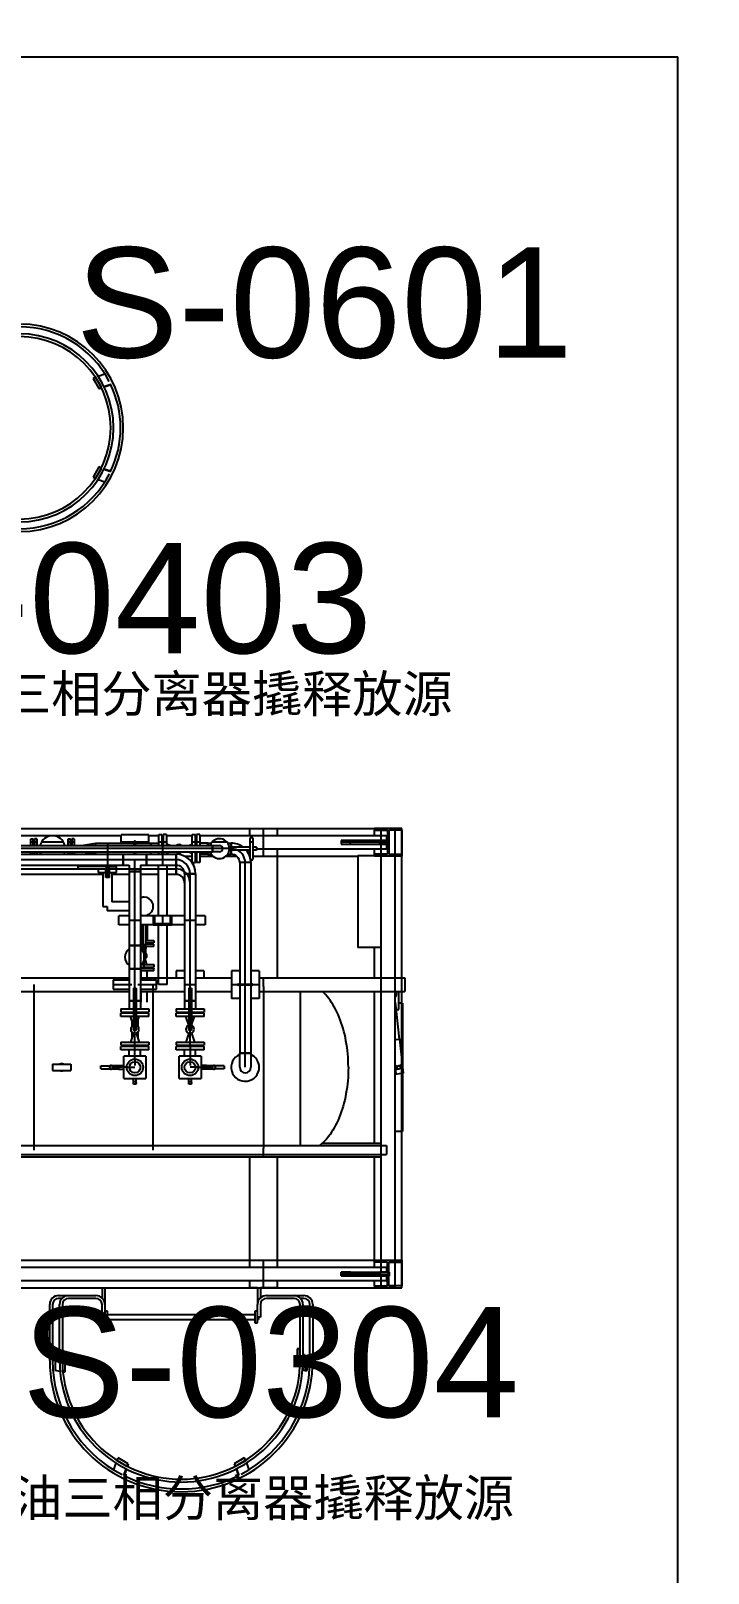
# Model space of a CAD drawing. Header units: inches. Extents: x 517790 to 538444, y 301815 to 302461.
# Drawn here: x 517891.21 to 517895.02, y 302339.4 to 302348.08 of the extents above; entities that cross this region are included whole.
import ezdxf

# ---------------------------------------------------------------- set-up
doc = ezdxf.new("R2010")
doc.units = ezdxf.units.IN
doc.header["$MEASUREMENT"] = 0
doc.linetypes.add('BLAST PROOF PARTITION-EMBED 1_DWG$0$DIVIDE2', pattern=[0.625, 0.25, -0.125, 0, -0.125, 0, -0.125])
doc.layers.add('Layout', color=6, linetype='Continuous', lineweight=15)
doc.layers.add('硅胶总平面底图 工艺装置区', color=253, linetype='Continuous')
doc.layers.add('硅胶总平面底图0804', color=253, linetype='Continuous')
doc.styles.get("Standard").update_dxf_attribs({"font": 'arial.ttf'})

msp = doc.modelspace()

# ---------------------------------------------------------------- linework, layer by layer
at = {"layer": 'Layout', "color": 9, "lineweight": -3}
msp.add_arc((517885.3168, 302344.7463), 11.9999, 0, 86.22389, dxfattribs=at)
at = {"layer": '硅胶总平面底图 工艺装置区', "linetype": 'BLAST PROOF PARTITION-EMBED 1_DWG$0$DIVIDE2', "lineweight": -3, "ltscale": 400}
for p in [(517871.7027, 302347.9323), (517894.8488, 302284.8998)]:
    msp.add_line(p, (517894.8488, 302347.9323), dxfattribs=at)
at = {"layer": '硅胶总平面底图 工艺装置区', "color": 253, "linetype": 'Continuous', "lineweight": -3}
for p, q in [((517891.5641, 302346.1222), (517891.5772, 302346.0998)), ((517891.5642, 302346.1222), (517891.5641, 302346.1222)), ((517891.5778, 302346.1301), (517891.5642, 302346.1222)), ((517891.5642, 302346.1222), (517891.597, 302346.0654)), ((517891.5769, 302346.1296), (517891.5717, 302346.1266)), ((517891.6106, 302346.0733), (517891.5778, 302346.1301)), ((517891.5922, 302346.135), (517891.6306, 302346.1481)), ((517891.597, 302346.0654), (517891.6106, 302346.0733)), ((517891.5971, 302346.0655), (517891.5972, 302346.0655)), ((517891.5972, 302346.0655), (517891.611, 302346.0702)), ((517891.5972, 302346.0655), (517891.6031, 302346.069)), ((517891.6246, 302346.0781), (517891.6633, 302346.0913)), ((517891.626, 302346.0753), (517891.6549, 302346.0851)), ((517891.6549, 302346.0851), (517891.6628, 302346.0898)), ((517891.597, 302345.6251), (517891.5642, 302345.5682)), ((517891.5778, 302345.5604), (517891.6106, 302345.6172)), ((517891.5968, 302345.6251), (517891.5829, 302345.6007)), ((517891.5968, 302345.6251), (517891.597, 302345.6251)), ((517891.597, 302345.625), (517891.5968, 302345.6251)), ((517891.6106, 302345.6172), (517891.597, 302345.6251)), ((517891.597, 302345.625), (517891.611, 302345.6203)), ((517891.6097, 302345.6177), (517891.6046, 302345.6207)), ((517891.6247, 302345.6125), (517891.6631, 302345.5994)), ((517891.626, 302345.6152), (517891.6546, 302345.6054)), ((517891.6628, 302345.6007), (517891.6546, 302345.6054)), ((517891.5642, 302345.5682), (517891.5778, 302345.5604)), ((517891.5644, 302345.5681), (517891.5703, 302345.5647)), ((517891.5644, 302345.5681), (517891.5644, 302345.5681)), ((517891.5922, 302345.5555), (517891.6306, 302345.5424)), ((517890.7933, 302343.5924), (517893.1441, 302343.5924)), ((517892.4445, 302343.5536), (517892.4445, 302343.5924)), ((517892.4445, 302343.5924), (517892.5995, 302343.5924)), ((517892.522, 302343.4374), (517892.522, 302343.5924)), ((517892.5995, 302343.5536), (517892.5995, 302343.5924)), ((517893.1441, 302343.5924), (517893.1441, 302343.582)), ((517893.2991, 302343.5924), (517893.1441, 302343.5924)), ((517893.1828, 302343.5252), (517893.1828, 302343.5924)), ((517893.1828, 302343.5924), (517893.2603, 302343.5924)), ((517893.2603, 302341.0091), (517893.2603, 302343.5924)), ((517893.2991, 302343.582), (517893.2991, 302343.5924)), ((517891.0516, 302343.5536), (517891.7212, 302343.5536)), ((517891.2146, 302343.496), (517891.2146, 302343.5345)), ((517891.2146, 302343.5345), (517891.2278, 302343.5345)), ((517891.2278, 302343.5149), (517891.2146, 302343.5149)), ((517891.2278, 302343.496), (517891.2278, 302343.5345)), ((517891.234, 302343.5345), (517891.234, 302343.496)), ((517891.2472, 302343.5345), (517891.234, 302343.5345)), ((517891.2472, 302343.5149), (517891.234, 302343.5149)), ((517891.2472, 302343.5345), (517891.2472, 302343.496)), ((517891.3984, 302343.5149), (517891.2731, 302343.5149)), ((517891.4243, 302343.496), (517891.4243, 302343.5345)), ((517891.4243, 302343.5345), (517891.4375, 302343.5345)), ((517891.4375, 302343.5149), (517891.4243, 302343.5149)), ((517891.4375, 302343.496), (517891.4375, 302343.5345)), ((517891.4437, 302343.5345), (517891.4437, 302343.496)), ((517891.4569, 302343.5345), (517891.4437, 302343.5345)), ((517891.4569, 302343.5149), (517891.4437, 302343.5149)), ((517891.4569, 302343.5345), (517891.4569, 302343.496)), ((517891.4993, 302343.496), (517891.5781, 302343.5099)), ((517891.5781, 302343.496), (517891.5781, 302343.5099)), ((517891.5781, 302343.5099), (517891.5781, 302343.496)), ((517891.5781, 302343.5099), (517891.6458, 302343.5099)), ((517891.6458, 302343.5099), (517891.6458, 302343.4475)), ((517891.6458, 302343.5099), (517891.7956, 302343.5099)), ((517891.7212, 302343.5099), (517891.7212, 302343.5562)), ((517891.8762, 302343.5562), (517891.7212, 302343.5562)), ((517891.8762, 302343.5149), (517891.7212, 302343.5149)), ((517891.7956, 302343.496), (517891.7956, 302343.518)), ((517891.8018, 302343.518), (517891.8018, 302343.496)), ((517891.8018, 302343.5099), (517891.8877, 302343.5099)), ((517891.8762, 302343.5099), (517891.8762, 302343.5562)), ((517891.8762, 302343.5536), (517891.9336, 302343.5536)), ((517891.8877, 302343.496), (517891.8877, 302343.5099)), ((517891.8877, 302343.5099), (517891.9336, 302343.5099)), ((517891.8877, 302343.5099), (517891.8877, 302343.496)), ((517891.9336, 302343.496), (517891.9336, 302343.5575)), ((517891.9336, 302343.5575), (517891.9518, 302343.5575)), ((517891.9518, 302343.5149), (517891.9336, 302343.5149)), ((517891.9518, 302343.496), (517891.9518, 302343.5575)), ((517891.9518, 302343.5536), (517891.9579, 302343.5536)), ((517891.9518, 302343.4983), (517891.9564, 302343.4983)), ((517891.9564, 302343.5099), (517891.9564, 302343.496)), ((517891.9579, 302343.5093), (517891.9564, 302343.5099)), ((517891.9579, 302343.5575), (517891.9579, 302343.496)), ((517891.976, 302343.5575), (517891.9579, 302343.5575)), ((517891.976, 302343.5149), (517891.9579, 302343.5149)), ((517891.976, 302343.5575), (517891.976, 302343.496)), ((517891.976, 302343.5536), (517892.1204, 302343.5536)), ((517891.9974, 302343.496), (517891.976, 302343.5032)), ((517892.0991, 302343.496), (517892.1204, 302343.5032)), ((517892.1204, 302343.496), (517892.1204, 302343.5575)), ((517892.1204, 302343.5575), (517892.1385, 302343.5575)), ((517892.1385, 302343.5149), (517892.1204, 302343.5149)), ((517892.1385, 302343.496), (517892.1385, 302343.5575)), ((517892.1385, 302343.5536), (517892.1447, 302343.5536)), ((517892.1385, 302343.5093), (517892.1401, 302343.5099)), ((517892.1401, 302343.496), (517892.1401, 302343.5099)), ((517892.1447, 302343.5575), (517892.1447, 302343.496)), ((517892.1628, 302343.5575), (517892.1447, 302343.5575)), ((517892.1628, 302343.5149), (517892.1447, 302343.5149)), ((517892.1628, 302343.5575), (517892.1628, 302343.496)), ((517892.1628, 302343.5536), (517893.2121, 302343.5536)), ((517892.2087, 302343.5099), (517892.1628, 302343.5099)), ((517892.2087, 302343.496), (517892.2087, 302343.5099)), ((517892.2087, 302343.5099), (517892.2281, 302343.5099)), ((517892.2087, 302343.5099), (517892.2087, 302343.496)), ((517892.3168, 302343.5149), (517892.2319, 302343.5149)), ((517892.3206, 302343.5099), (517892.3399, 302343.5099)), ((517892.3399, 302343.4865), (517892.3399, 302343.5099)), ((517892.3399, 302343.5099), (517892.3399, 302343.4865)), ((517892.4458, 302343.4219), (517892.4458, 302343.5355)), ((517892.4613, 302343.5149), (517892.4458, 302343.5149)), ((517892.4613, 302343.5355), (517892.4613, 302343.4219)), ((517893.0097, 302343.5252), (517892.9581, 302343.5252)), ((517892.9581, 302343.5252), (517893.0097, 302343.5252)), ((517892.9581, 302343.5252), (517892.9581, 302343.5045)), ((517892.9581, 302343.5252), (517892.9581, 302343.5045)), ((517893.2267, 302343.5149), (517892.9581, 302343.5149)), ((517892.9581, 302343.5045), (517893.0097, 302343.5045)), ((517892.9581, 302343.5045), (517893.0097, 302343.5045)), ((517893.0097, 302343.5045), (517893.0097, 302343.5252)), ((517893.0097, 302343.5045), (517893.0097, 302343.5252)), ((517893.1751, 302343.5252), (517893.0097, 302343.5252)), ((517893.0097, 302343.5252), (517893.1751, 302343.5252)), ((517893.0097, 302343.5045), (517893.0097, 302343.5252)), ((517893.0097, 302343.5045), (517893.1751, 302343.5045)), ((517893.0097, 302343.5045), (517893.1751, 302343.5045)), ((517893.1441, 302343.5536), (517893.1441, 302343.582)), ((517893.1441, 302343.582), (517893.218, 302343.582)), ((517893.2267, 302343.5252), (517893.1751, 302343.5252)), ((517893.2267, 302343.5252), (517893.1751, 302343.5252)), ((517893.1751, 302343.5252), (517893.1751, 302343.5045)), ((517893.1751, 302343.5252), (517893.1751, 302343.5045)), ((517893.1751, 302343.5045), (517893.1751, 302343.5252)), ((517893.1751, 302343.5045), (517893.2267, 302343.5045)), ((517893.2267, 302343.5045), (517893.1751, 302343.5045)), ((517893.1828, 302341.0969), (517893.1828, 302343.5045)), ((517893.2121, 302343.5536), (517893.2121, 302343.5252)), ((517893.2121, 302343.5045), (517893.2121, 302343.4761)), ((517893.218, 302343.582), (517893.218, 302343.5252)), ((517893.218, 302343.5045), (517893.218, 302343.4477)), ((517893.2216, 302343.5045), (517893.2216, 302343.5252)), ((517893.2991, 302343.582), (517893.2252, 302343.582)), ((517893.2252, 302343.582), (517893.2252, 302343.5252)), ((517893.2252, 302343.5045), (517893.2252, 302343.4477)), ((517893.2267, 302343.5045), (517893.2267, 302343.5252)), ((517893.2267, 302343.5045), (517893.2267, 302343.5252)), ((517893.2991, 302343.4477), (517893.2991, 302343.582)), ((517893.2991, 302343.582), (517893.2991, 302343.4477)), ((517888.8829, 302343.4479), (517891.7331, 302343.4479)), ((517891.7331, 302343.4167), (517888.8829, 302343.4167)), ((517890.5187, 302343.496), (517892.235, 302343.496)), ((517892.235, 302343.4787), (517890.5187, 302343.4787)), ((517890.5187, 302343.4615), (517892.235, 302343.4615)), ((517891.2146, 302343.4479), (517891.2146, 302343.4615)), ((517891.2278, 302343.4479), (517891.2278, 302343.4615)), ((517891.234, 302343.4615), (517891.234, 302343.4479)), ((517891.2472, 302343.4615), (517891.2472, 302343.4479)), ((517891.4243, 302343.4479), (517891.4243, 302343.4615)), ((517891.4375, 302343.4479), (517891.4375, 302343.4615)), ((517891.4437, 302343.4615), (517891.4437, 302343.4479)), ((517891.4569, 302343.4615), (517891.4569, 302343.4479)), ((517891.5762, 302343.4479), (517891.4993, 302343.4615)), ((517891.5781, 302343.4479), (517891.5781, 302343.4615)), ((517891.5781, 302343.4615), (517891.5781, 302343.4479)), ((517891.6458, 302343.4787), (517891.6458, 302343.4393)), ((517891.6458, 302343.4393), (517891.6458, 302343.4394)), ((517891.6458, 302343.4394), (517891.6458, 302343.4394)), ((517891.6458, 302343.4393), (517891.6458, 302343.3868)), ((517891.7331, 302343.4479), (517891.7331, 302343.4167)), ((517891.7331, 302343.3855), (517891.7331, 302343.4479)), ((517891.7331, 302343.4479), (517891.8643, 302343.4479)), ((517891.7331, 302343.4167), (517891.7331, 302343.3855)), ((517891.7331, 302343.4167), (517891.7331, 302343.4167)), ((517891.7331, 302343.4167), (517891.7331, 302343.4167)), ((517891.8643, 302343.4167), (517891.7331, 302343.4167)), ((517891.7956, 302343.4479), (517891.7956, 302343.4615)), ((517891.7987, 302343.3511), (517891.7987, 302343.4167)), ((517891.8018, 302343.4615), (517891.8018, 302343.4479)), ((517891.8643, 302343.3855), (517891.8643, 302343.4479)), ((517891.8643, 302343.4479), (517891.8643, 302343.4167)), ((517891.8643, 302343.4479), (517892.03, 302343.4479)), ((517891.8643, 302343.4475), (517891.8643, 302343.4475)), ((517891.8643, 302343.4167), (517891.8643, 302343.4167)), ((517892.03, 302343.4167), (517891.8643, 302343.4167)), ((517891.8643, 302343.4167), (517891.8643, 302343.3855)), ((517891.8877, 302343.4479), (517891.8877, 302343.4615)), ((517891.8877, 302343.4615), (517891.8877, 302343.4479)), ((517891.9336, 302343.4479), (517891.9336, 302343.4615)), ((517891.9518, 302343.4479), (517891.9518, 302343.4615)), ((517891.9558, 302343.4615), (517891.9558, 302343.496)), ((517891.9558, 302343.3855), (517891.9558, 302343.4479)), ((517891.9564, 302343.4615), (517891.9564, 302343.4479)), ((517891.9579, 302343.4481), (517891.9573, 302343.4479)), ((517891.9579, 302343.4615), (517891.9579, 302343.4479)), ((517891.976, 302343.4615), (517891.976, 302343.4479)), ((517891.9974, 302343.4615), (517891.976, 302343.4542)), ((517891.9806, 302343.4479), (517891.9806, 302343.4558)), ((517892.03, 302343.4479), (517892.03, 302343.4167)), ((517892.03, 302343.3855), (517892.03, 302343.4479)), ((517892.03, 302343.4167), (517892.03, 302343.3855)), ((517892.03, 302343.4167), (517892.03, 302343.4167)), ((517892.03, 302343.4167), (517892.03, 302343.4167)), ((517892.0768, 302343.4374), (517892.1204, 302343.4374)), ((517892.0991, 302343.4615), (517892.1204, 302343.4542)), ((517892.1204, 302343.4004), (517892.1204, 302343.4615)), ((517892.1385, 302343.4), (517892.1385, 302343.4615)), ((517892.1385, 302343.4481), (517892.1401, 302343.4475)), ((517892.1385, 302343.4374), (517892.1447, 302343.4374)), ((517892.1401, 302343.4475), (517892.1401, 302343.4615)), ((517892.1447, 302343.4615), (517892.1447, 302343.4)), ((517892.1628, 302343.4615), (517892.1628, 302343.4)), ((517892.2087, 302343.4475), (517892.1628, 302343.4475)), ((517892.1628, 302343.4374), (517892.2369, 302343.4374)), ((517892.2087, 302343.4475), (517892.2087, 302343.4615)), ((517892.2087, 302343.4615), (517892.2087, 302343.4475)), ((517892.2087, 302343.4475), (517892.2281, 302343.4475)), ((517892.235, 302343.4615), (517892.235, 302343.496)), ((517892.235, 302343.496), (517892.2743, 302343.496)), ((517892.235, 302343.496), (517892.235, 302343.4615)), ((517892.235, 302343.4787), (517892.235, 302343.4787)), ((517892.235, 302343.4787), (517892.235, 302343.4787)), ((517892.2743, 302343.4787), (517892.235, 302343.4787)), ((517892.2743, 302343.4615), (517892.235, 302343.4615)), ((517892.3399, 302343.4787), (517892.2743, 302343.4787)), ((517892.3118, 302343.4374), (517892.3693, 302343.4374)), ((517892.3206, 302343.4475), (517892.3399, 302343.4475)), ((517892.4458, 302343.4865), (517892.3296, 302343.4865)), ((517892.4458, 302343.471), (517892.3296, 302343.471)), ((517892.3399, 302343.4787), (517892.3399, 302343.4787)), ((517892.34, 302343.4787), (517892.3399, 302343.4787)), ((517892.3399, 302343.4475), (517892.3399, 302343.471)), ((517892.3399, 302343.471), (517892.3399, 302343.4475)), ((517892.34, 302343.4787), (517892.34, 302343.4787)), ((517892.4433, 302343.4374), (517892.4458, 302343.4374)), ((517892.4445, 302343.4338), (517892.4445, 302343.471)), ((517892.482, 302343.4865), (517892.4613, 302343.4865)), ((517892.482, 302343.471), (517892.4613, 302343.471)), ((517892.4613, 302343.4374), (517893.0504, 302343.4374)), ((517892.482, 302343.4865), (517892.482, 302343.4787)), ((517892.482, 302343.4787), (517892.482, 302343.471)), ((517893.2121, 302343.4761), (517892.482, 302343.4761)), ((517892.5995, 302342.7528), (517892.5995, 302343.4761)), ((517893.0504, 302343.4405), (517893.1441, 302343.4405)), ((517893.0504, 302343.4405), (517893.1441, 302343.4405)), ((517893.0504, 302343.4405), (517893.0504, 302342.9238)), ((517893.0504, 302343.4405), (517893.0504, 302342.9238)), ((517893.1441, 302343.4477), (517893.1441, 302343.4761)), ((517893.218, 302343.4477), (517893.1441, 302343.4477)), ((517893.1441, 302343.4374), (517893.1441, 302343.4477)), ((517893.2991, 302343.4374), (517893.1441, 302343.4374)), ((517893.2252, 302343.4477), (517893.2991, 302343.4477)), ((517893.2991, 302343.4477), (517893.2991, 302343.4374)), ((517893.2991, 302342.7528), (517893.2991, 302343.4374)), ((517888.8829, 302343.3855), (517891.7331, 302343.3855)), ((517891.6179, 302343.3339), (517890.9483, 302343.3339)), ((517890.9741, 302343.365), (517891.592, 302343.365)), ((517891.4804, 302343.3747), (517891.4804, 302343.3824)), ((517891.4804, 302343.3824), (517891.6458, 302343.3824)), ((517891.4804, 302343.3669), (517891.4804, 302343.3747)), ((517891.4804, 302343.3669), (517891.6458, 302343.3669)), ((517891.592, 302343.3669), (517891.592, 302343.3453)), ((517891.592, 302343.365), (517891.6954, 302343.365)), ((517891.592, 302343.3453), (517891.6347, 302343.3453)), ((517891.6179, 302343.3453), (517891.6179, 302343.1541)), ((517891.6458, 302343.3625), (517891.6347, 302343.3625)), ((517891.6347, 302343.3165), (517891.6347, 302343.3625)), ((517891.6347, 302343.3387), (517891.6458, 302343.3387)), ((517891.6431, 302343.3661), (517891.642, 302343.3625)), ((517891.6431, 302343.3833), (517891.6424, 302343.3855)), ((517891.6458, 302343.3868), (517891.6458, 302343.3855)), ((517891.6458, 302343.3855), (517891.6458, 302343.3625)), ((517891.6458, 302343.3387), (517891.6458, 302343.3625)), ((517891.6458, 302343.3625), (517891.6458, 302343.3624)), ((517891.6458, 302343.3625), (517891.6458, 302343.3625)), ((517891.6568, 302343.3625), (517891.6458, 302343.3625)), ((517891.6458, 302343.3165), (517891.6458, 302343.3387)), ((517891.6458, 302343.3387), (517891.6568, 302343.3387)), ((517891.6484, 302343.3833), (517891.6491, 302343.3855)), ((517891.6484, 302343.3661), (517891.6495, 302343.3625)), ((517891.6954, 302343.3763), (517891.6546, 302343.3763)), ((517891.6568, 302343.3165), (517891.6568, 302343.3625)), ((517891.6568, 302343.3453), (517891.6954, 302343.3453)), ((517891.6695, 302343.3453), (517891.6695, 302343.18)), ((517891.7675, 302343.3339), (517891.6695, 302343.3339)), ((517891.6954, 302343.3453), (517891.6954, 302343.3763)), ((517891.6954, 302343.365), (517891.7675, 302343.365)), ((517891.7331, 302343.3855), (517891.7675, 302343.3855)), ((517891.7675, 302343.3855), (517891.7675, 302343.3511)), ((517891.7675, 302343.365), (517891.8299, 302343.365)), ((517891.8299, 302343.3511), (517891.7675, 302343.3511)), ((517891.7675, 302343.3511), (517891.7675, 302342.9347)), ((517891.7675, 302343.3511), (517891.8299, 302343.3511)), ((517891.7987, 302342.9347), (517891.7987, 302343.3511)), ((517891.7987, 302343.3511), (517891.7987, 302343.3511)), ((517891.8299, 302343.3855), (517891.8643, 302343.3855)), ((517891.8299, 302343.3855), (517891.8299, 302343.3511)), ((517891.8299, 302343.365), (517891.931, 302343.365)), ((517891.8299, 302343.3511), (517891.8299, 302342.9347)), ((517891.931, 302343.3339), (517891.8299, 302343.3339)), ((517891.8643, 302343.4012), (517891.8643, 302343.4012)), ((517891.8643, 302343.3962), (517891.8643, 302343.3962)), ((517891.8643, 302343.3855), (517892.03, 302343.3855)), ((517891.931, 302343.1005), (517891.931, 302343.3855)), ((517891.931, 302343.365), (517891.9806, 302343.365)), ((517891.9806, 302343.1005), (517891.9806, 302343.3855)), ((517891.9806, 302343.365), (517892.03, 302343.365)), ((517892.03, 302343.3339), (517891.9806, 302343.3339)), ((517892.03, 302343.3339), (517892.03, 302343.3855)), ((517892.03, 302343.3855), (517892.03, 302343.3339)), ((517892.03, 302343.365), (517892.03, 302343.365)), ((517892.03, 302343.365), (517892.03, 302343.365)), ((517892.1087, 302343.338), (517892.0775, 302343.338)), ((517892.0775, 302343.338), (517892.0775, 302342.6238)), ((517892.0775, 302343.338), (517892.1399, 302343.338)), ((517892.1087, 302342.6946), (517892.1087, 302343.338)), ((517892.1399, 302343.338), (517892.1087, 302343.338)), ((517892.1087, 302343.338), (517892.1087, 302343.338)), ((517892.1087, 302343.338), (517892.1087, 302343.338)), ((517892.1207, 302343.4), (517892.1385, 302343.4)), ((517892.1399, 302343.338), (517892.1399, 302342.6238)), ((517892.1628, 302343.4), (517892.1447, 302343.4)), ((517892.4187, 302343.4), (517892.3875, 302343.4)), ((517892.3875, 302343.4), (517892.3875, 302342.7172)), ((517892.4499, 302343.4), (517892.3875, 302343.4)), ((517892.4187, 302342.7172), (517892.4187, 302343.4)), ((517892.4499, 302343.4), (517892.4187, 302343.4)), ((517892.4187, 302343.4), (517892.4187, 302343.4)), ((517892.4187, 302343.4), (517892.4187, 302343.4)), ((517892.4499, 302343.4), (517892.4499, 302342.7172)), ((517891.6458, 302343.3165), (517891.6347, 302343.3165)), ((517891.6568, 302343.3165), (517891.6458, 302343.3165)), ((517891.6179, 302343.1541), (517891.6437, 302343.1541)), ((517891.6437, 302343.1541), (517891.6437, 302343.1283)), ((517891.7675, 302343.18), (517891.6695, 302343.18)), ((517891.7675, 302343.1283), (517891.6437, 302343.1283)), ((517891.7675, 302343.1005), (517891.7078, 302343.1005)), ((517891.7078, 302343.0509), (517891.7078, 302343.1005)), ((517891.7675, 302343.0757), (517891.8299, 302343.0757)), ((517892.0775, 302343.1005), (517891.8299, 302343.1005)), ((517891.8331, 302343.1054), (517891.8331, 302343.1005)), ((517891.8676, 302343.1054), (517891.8676, 302343.1005)), ((517891.9108, 302343.1005), (517891.902, 302343.1005)), ((517891.902, 302343.1005), (517891.902, 302343.0509)), ((517891.9108, 302343.0564), (517891.9108, 302343.1005)), ((517891.9558, 302343.0509), (517891.9558, 302343.1005)), ((517892.0054, 302343.1005), (517891.9966, 302343.1005)), ((517891.9966, 302343.1005), (517891.9966, 302343.0564)), ((517892.0054, 302343.0509), (517892.0054, 302343.1005)), ((517892.0775, 302343.0757), (517892.1399, 302343.0757)), ((517892.1934, 302343.1005), (517892.1399, 302343.1005)), ((517892.1934, 302343.1005), (517892.1934, 302343.0509)), ((517891.7675, 302343.0509), (517891.7078, 302343.0509)), ((517892.0775, 302343.0509), (517891.8299, 302343.0509)), ((517891.8331, 302343.0509), (517891.8331, 302342.9622)), ((517891.8426, 302343.0509), (517891.8426, 302342.9034)), ((517891.8581, 302343.0509), (517891.8581, 302342.8773)), ((517891.8676, 302343.0509), (517891.8676, 302342.9622)), ((517891.902, 302343.0509), (517892.0054, 302343.0509)), ((517891.9966, 302343.0564), (517891.9108, 302343.0564)), ((517891.931, 302342.7141), (517891.931, 302343.0509)), ((517891.9806, 302342.7141), (517891.9806, 302343.0509)), ((517892.1934, 302343.0509), (517892.1399, 302343.0509)), ((517891.8299, 302342.9347), (517891.7675, 302342.9347)), ((517891.7675, 302342.9347), (517891.8299, 302342.9347)), ((517891.7675, 302342.9347), (517891.7675, 302342.8034)), ((517891.7987, 302342.8034), (517891.7987, 302342.9347)), ((517891.7987, 302342.9347), (517891.7987, 302342.9346)), ((517891.7987, 302342.9347), (517891.7987, 302342.9347)), ((517891.8299, 302342.9622), (517891.8426, 302342.9622)), ((517891.8299, 302342.9491), (517891.8426, 302342.9491)), ((517891.8426, 302342.9413), (517891.8299, 302342.9413)), ((517891.8299, 302342.9347), (517891.8299, 302342.8034)), ((517891.8426, 302342.9281), (517891.8299, 302342.9281)), ((517891.8426, 302342.9429), (517891.8331, 302342.9429)), ((517891.8335, 302342.9413), (517891.8331, 302342.9429)), ((517891.8426, 302342.9067), (517891.837, 302342.9281)), ((517891.8504, 302342.8901), (517891.8504, 302342.9429)), ((517891.8504, 302342.848), (517891.8504, 302342.8901)), ((517891.8581, 302342.9622), (517891.9061, 302342.9622)), ((517891.8581, 302342.9491), (517891.9061, 302342.9491)), ((517891.8676, 302342.9429), (517891.8581, 302342.9429)), ((517891.9061, 302342.9413), (517891.8581, 302342.9413)), ((517891.9061, 302342.9281), (517891.8581, 302342.9281)), ((517891.8581, 302342.9067), (517891.8637, 302342.9281)), ((517891.8672, 302342.9413), (517891.8676, 302342.9429)), ((517891.9061, 302342.9622), (517891.9061, 302342.9491)), ((517891.9061, 302342.9281), (517891.9061, 302342.9413)), ((517893.1828, 302342.9238), (517893.0504, 302342.9238)), ((517893.1828, 302342.9238), (517893.0504, 302342.9238)), ((517893.1441, 302342.7528), (517893.1441, 302342.9238)), ((517891.7987, 302342.8034), (517891.7675, 302342.8034)), ((517891.7675, 302342.8034), (517891.7675, 302342.6238)), ((517891.7675, 302342.8034), (517891.8299, 302342.8034)), ((517891.7814, 302342.8034), (517891.7814, 302342.8034)), ((517891.7909, 302342.8034), (517891.7909, 302342.8034)), ((517891.7987, 302342.6946), (517891.7987, 302342.8034)), ((517891.8299, 302342.8034), (517891.7987, 302342.8034)), ((517891.7987, 302342.8034), (517891.7987, 302342.8034)), ((517891.8064, 302342.8034), (517891.8064, 302342.8034)), ((517891.816, 302342.8034), (517891.816, 302342.8034)), ((517891.8299, 302342.8132), (517891.8504, 302342.8132)), ((517891.8504, 302342.8071), (517891.8299, 302342.8071)), ((517891.9061, 302342.8055), (517891.8299, 302342.8055)), ((517891.8299, 302342.8034), (517891.8299, 302342.6238)), ((517891.8335, 302342.8132), (517891.8331, 302342.8117)), ((517891.8331, 302342.8117), (517891.8676, 302342.8117)), ((517891.8346, 302342.8264), (517891.8504, 302342.8264)), ((517891.8377, 302342.8292), (517891.837, 302342.8264)), ((517891.8504, 302342.8117), (517891.8504, 302342.848)), ((517891.8504, 302342.8264), (517891.9061, 302342.8264)), ((517891.8504, 302342.8132), (517891.9061, 302342.8132)), ((517891.9061, 302342.8071), (517891.8504, 302342.8071)), ((517891.8545, 302342.8614), (517891.8637, 302342.8264)), ((517891.8672, 302342.8132), (517891.8676, 302342.8117)), ((517891.9061, 302342.8264), (517891.9061, 302342.8132)), ((517891.9061, 302342.8071), (517891.9061, 302342.8055)), ((517891.9061, 302342.7923), (517891.9061, 302342.8055)), ((517890.7158, 302342.7528), (517891.7675, 302342.7528)), ((517891.6765, 302342.7403), (517891.7675, 302342.7403)), ((517891.6765, 302342.7403), (517891.6765, 302342.6878)), ((517891.9061, 302342.7923), (517891.8299, 302342.7923)), ((517891.8299, 302342.7528), (517892.0775, 302342.7528)), ((517891.8299, 302342.7403), (517891.9209, 302342.7403)), ((517891.8331, 302342.7528), (517891.8331, 302342.7923)), ((517891.8676, 302342.7528), (517891.8676, 302342.7923)), ((517891.9209, 302342.6878), (517891.9209, 302342.7403)), ((517892.0775, 302342.7916), (517892.0312, 302342.7916)), ((517892.0312, 302342.7916), (517892.0312, 302342.7528)), ((517892.1862, 302342.7916), (517892.1399, 302342.7916)), ((517892.1399, 302342.7528), (517892.3412, 302342.7528)), ((517892.1862, 302342.7916), (517892.1862, 302342.7528)), ((517892.3412, 302342.7916), (517892.3412, 302342.6366)), ((517892.3875, 302342.7916), (517892.3412, 302342.7916)), ((517892.3794, 302342.7172), (517892.458, 302342.7172)), ((517892.4187, 302342.711), (517892.4187, 302342.7172)), ((517892.4962, 302342.7916), (517892.4499, 302342.7916)), ((517892.4962, 302342.7916), (517892.4962, 302342.6366)), ((517892.4962, 302342.7528), (517893.3162, 302342.7528)), ((517892.522, 302342.7037), (517892.522, 302342.7528)), ((517893.2991, 302342.6753), (517893.2991, 302342.7528)), ((517893.3162, 302342.7528), (517893.3162, 302342.6753)), ((517890.7158, 302342.6753), (517891.7675, 302342.6753)), ((517891.2324, 302341.7841), (517891.2324, 302342.7141)), ((517891.6765, 302342.7141), (517891.7814, 302342.7141)), ((517891.6765, 302342.6878), (517891.7675, 302342.6878)), ((517891.7909, 302342.6946), (517891.7987, 302342.6946)), ((517891.7909, 302342.6946), (517891.7909, 302342.4633)), ((517891.7987, 302342.6946), (517891.8064, 302342.6946)), ((517891.7987, 302342.6238), (517891.7987, 302342.6946)), ((517891.8064, 302342.6946), (517891.8064, 302342.4633)), ((517891.816, 302342.7141), (517891.9209, 302342.7141)), ((517891.8299, 302342.6878), (517891.9209, 302342.6878)), ((517891.8299, 302342.6753), (517892.0775, 302342.6753)), ((517891.8331, 302342.6162), (517891.8331, 302342.6753)), ((517891.8676, 302342.6162), (517891.8676, 302342.6753)), ((517891.902, 302341.7841), (517891.902, 302342.7141)), ((517891.9806, 302342.7141), (517891.931, 302342.7141)), ((517892.0775, 302342.7141), (517892.1399, 302342.7141)), ((517892.1009, 302342.6946), (517892.1087, 302342.6946)), ((517892.1009, 302342.6946), (517892.1009, 302342.4633)), ((517892.1087, 302342.6946), (517892.1164, 302342.6946)), ((517892.1087, 302342.6238), (517892.1087, 302342.6946)), ((517892.1164, 302342.6946), (517892.1164, 302342.4633)), ((517892.1399, 302342.6753), (517892.3412, 302342.6753)), ((517892.3412, 302342.7141), (517892.4962, 302342.7141)), ((517892.3875, 302342.6366), (517892.3412, 302342.6366)), ((517892.458, 302342.711), (517892.3794, 302342.711)), ((517892.3875, 302342.711), (517892.3875, 302342.3278)), ((517892.4187, 302342.3278), (517892.4187, 302342.711)), ((517892.4499, 302342.711), (517892.4499, 302342.3278)), ((517892.4962, 302342.6366), (517892.4499, 302342.6366)), ((517892.4962, 302342.6753), (517893.3162, 302342.6753)), ((517892.522, 302342.7037), (517892.522, 302341.7944)), ((517892.7287, 302341.8089), (517892.7287, 302342.6753)), ((517892.7287, 302341.8089), (517892.7287, 302342.6753)), ((517893.1441, 302341.8228), (517893.1441, 302342.6753)), ((517893.2813, 302342.575), (517893.2813, 302342.6753)), ((517893.2991, 302342.6099), (517893.2991, 302342.6753)), ((517891.72, 302342.5779), (517891.7909, 302342.5779)), ((517891.72, 302342.5779), (517891.72, 302342.5598)), ((517891.72, 302342.5598), (517891.7909, 302342.5598)), ((517891.7909, 302342.5536), (517891.72, 302342.5536)), ((517891.72, 302342.5355), (517891.72, 302342.5536)), ((517891.7909, 302342.6238), (517891.7675, 302342.6238)), ((517891.7675, 302342.6238), (517891.7909, 302342.6238)), ((517891.7675, 302342.6238), (517891.7675, 302342.5779)), ((517891.7909, 302342.5552), (517891.7675, 302342.5552)), ((517891.7681, 302342.5536), (517891.7675, 302342.5552)), ((517891.7814, 302342.5598), (517891.7814, 302342.5552)), ((517891.7987, 302342.5598), (517891.7987, 302342.6238)), ((517891.7987, 302342.5552), (517891.7987, 302342.5598)), ((517891.7987, 302342.3715), (517891.7987, 302342.5552)), ((517891.8299, 302342.6238), (517891.8064, 302342.6238)), ((517891.8064, 302342.6238), (517891.8299, 302342.6238)), ((517891.8064, 302342.5779), (517891.8774, 302342.5779)), ((517891.8064, 302342.5598), (517891.8774, 302342.5598)), ((517891.8299, 302342.5552), (517891.8064, 302342.5552)), ((517891.8774, 302342.5536), (517891.8064, 302342.5536)), ((517891.816, 302342.5598), (517891.816, 302342.5552)), ((517891.8293, 302342.5536), (517891.8299, 302342.5552)), ((517891.8299, 302342.6238), (517891.8299, 302342.5779)), ((517891.8774, 302342.5779), (517891.8774, 302342.5598)), ((517891.8774, 302342.5355), (517891.8774, 302342.5536)), ((517892.03, 302342.5779), (517892.1009, 302342.5779)), ((517892.03, 302342.5779), (517892.03, 302342.5598)), ((517892.03, 302342.5598), (517892.1009, 302342.5598)), ((517892.1009, 302342.5536), (517892.03, 302342.5536)), ((517892.03, 302342.5355), (517892.03, 302342.5536)), ((517892.0775, 302342.6238), (517892.1009, 302342.6238)), ((517892.0775, 302342.6238), (517892.0775, 302342.5779)), ((517892.1009, 302342.6238), (517892.0775, 302342.6238)), ((517892.1009, 302342.5552), (517892.0775, 302342.5552)), ((517892.0781, 302342.5536), (517892.0775, 302342.5552)), ((517892.1087, 302342.5598), (517892.1087, 302342.6238)), ((517892.1087, 302342.5598), (517892.1087, 302342.5552)), ((517892.1087, 302342.3715), (517892.1087, 302342.5552)), ((517892.1164, 302342.6238), (517892.1399, 302342.6238)), ((517892.1399, 302342.6238), (517892.1164, 302342.6238)), ((517892.1164, 302342.5779), (517892.1874, 302342.5779)), ((517892.1164, 302342.5598), (517892.1874, 302342.5598)), ((517892.1399, 302342.5552), (517892.1164, 302342.5552)), ((517892.1874, 302342.5536), (517892.1164, 302342.5536)), ((517892.1393, 302342.5536), (517892.1399, 302342.5552)), ((517892.1399, 302342.6238), (517892.1399, 302342.5779)), ((517892.1874, 302342.5779), (517892.1874, 302342.5598)), ((517892.1874, 302342.5355), (517892.1874, 302342.5536)), ((517893.2603, 302342.6156), (517893.284, 302342.4072)), ((517893.2649, 302342.575), (517893.2813, 302342.575)), ((517893.303, 302342.6099), (517893.2813, 302342.6099)), ((517893.2991, 302341.8882), (517893.2991, 302342.6099)), ((517893.303, 302342.6099), (517893.303, 302342.2441)), ((517891.7909, 302342.5355), (517891.72, 302342.5355)), ((517891.7909, 302342.4862), (517891.7742, 302342.5355)), ((517891.7814, 302342.5142), (517891.7814, 302342.4785)), ((517891.8774, 302342.5355), (517891.8064, 302342.5355)), ((517891.8064, 302342.4862), (517891.8232, 302342.5355)), ((517891.816, 302342.5142), (517891.816, 302342.4785)), ((517892.1009, 302342.5355), (517892.03, 302342.5355)), ((517892.1009, 302342.4862), (517892.0842, 302342.5355)), ((517892.1874, 302342.5355), (517892.1164, 302342.5355)), ((517892.1164, 302342.4862), (517892.1332, 302342.5355)), ((517891.72, 302342.3911), (517891.7987, 302342.3911)), ((517891.72, 302342.3911), (517891.72, 302342.373)), ((517891.72, 302342.373), (517891.7987, 302342.373)), ((517891.7681, 302342.373), (517891.7675, 302342.3715)), ((517891.7675, 302342.3715), (517891.8299, 302342.3715)), ((517891.7913, 302342.4416), (517891.7742, 302342.3911)), ((517891.7814, 302342.4482), (517891.7814, 302342.4125)), ((517891.7814, 302342.3715), (517891.7814, 302342.3653)), ((517891.7987, 302342.3911), (517891.8774, 302342.3911)), ((517891.7987, 302342.373), (517891.8774, 302342.373)), ((517891.7987, 302342.3653), (517891.7987, 302342.3715)), ((517891.8061, 302342.4416), (517891.8232, 302342.3911)), ((517891.816, 302342.4482), (517891.816, 302342.4125)), ((517891.816, 302342.3715), (517891.816, 302342.3653)), ((517891.8293, 302342.373), (517891.8299, 302342.3715)), ((517891.8774, 302342.3911), (517891.8774, 302342.373)), ((517892.03, 302342.3911), (517892.1087, 302342.3911)), ((517892.03, 302342.3911), (517892.03, 302342.373)), ((517892.03, 302342.373), (517892.1087, 302342.373)), ((517892.0781, 302342.373), (517892.0775, 302342.3715)), ((517892.0775, 302342.3715), (517892.1399, 302342.3715)), ((517892.1013, 302342.4416), (517892.0842, 302342.3911)), ((517892.1087, 302342.3911), (517892.1874, 302342.3911)), ((517892.1087, 302342.373), (517892.1874, 302342.373)), ((517892.1087, 302342.3715), (517892.1087, 302342.3278)), ((517892.1161, 302342.4416), (517892.1332, 302342.3911)), ((517892.1393, 302342.373), (517892.1399, 302342.3715)), ((517892.1874, 302342.3911), (517892.1874, 302342.373)), ((517893.2603, 302342.4053), (517893.264, 302342.4049)), ((517893.2603, 302342.4045), (517893.264, 302342.4049)), ((517893.264, 302342.4049), (517893.2845, 302342.4073)), ((517893.2845, 302342.4073), (517893.3063, 302342.2158)), ((517891.7987, 302342.3653), (517891.72, 302342.3653)), ((517891.72, 302342.3472), (517891.72, 302342.3653)), ((517891.7987, 302342.3472), (517891.72, 302342.3472)), ((517891.8607, 302342.3111), (517891.7367, 302342.3111)), ((517891.7367, 302342.1871), (517891.7367, 302342.3111)), ((517891.7675, 302342.3111), (517891.7675, 302342.3472)), ((517891.8774, 302342.3653), (517891.7987, 302342.3653)), ((517891.7987, 302342.2884), (517891.7987, 302342.3653)), ((517891.8774, 302342.3472), (517891.7987, 302342.3472)), ((517891.7987, 302342.2884), (517891.7987, 302342.2884)), ((517891.7987, 302342.2884), (517891.7987, 302342.2601)), ((517891.8299, 302342.3111), (517891.8299, 302342.3472)), ((517891.8607, 302342.3111), (517891.8607, 302342.1871)), ((517891.8774, 302342.3472), (517891.8774, 302342.3653)), ((517892.1087, 302342.3653), (517892.03, 302342.3653)), ((517892.03, 302342.3472), (517892.03, 302342.3653)), ((517892.1087, 302342.3472), (517892.03, 302342.3472)), ((517892.1707, 302342.3111), (517892.0467, 302342.3111)), ((517892.0467, 302342.1871), (517892.0467, 302342.3111)), ((517892.0775, 302342.3111), (517892.0775, 302342.3472)), ((517892.1874, 302342.3653), (517892.1087, 302342.3653)), ((517892.1874, 302342.3472), (517892.1087, 302342.3472)), ((517892.1087, 302342.3278), (517892.1087, 302342.3278)), ((517892.1087, 302342.3278), (517892.1087, 302342.3278)), ((517892.1087, 302342.3278), (517892.1087, 302342.2601)), ((517892.1399, 302342.3111), (517892.1399, 302342.3472)), ((517892.1707, 302342.3111), (517892.1707, 302342.1871)), ((517892.1874, 302342.3472), (517892.1874, 302342.3653)), ((517892.4187, 302342.3278), (517892.3875, 302342.3278)), ((517892.3875, 302342.3278), (517892.4499, 302342.3278)), ((517892.3875, 302342.2491), (517892.3875, 302342.3278)), ((517892.4499, 302342.3278), (517892.4187, 302342.3278)), ((517892.4187, 302342.3278), (517892.4187, 302342.3278)), ((517892.4187, 302342.3278), (517892.4187, 302342.3278)), ((517892.4187, 302342.2491), (517892.4187, 302342.3278)), ((517892.4499, 302342.3278), (517892.4499, 302342.2491)), ((517891.3358, 302342.2663), (517891.3874, 302342.2663)), ((517891.3358, 302342.2663), (517891.3358, 302342.2319)), ((517891.3358, 302342.2319), (517891.3874, 302342.2319)), ((517891.3874, 302342.2663), (517891.4391, 302342.2663)), ((517891.3874, 302342.2319), (517891.4391, 302342.2319)), ((517891.4391, 302342.2663), (517891.4391, 302342.2319)), ((517891.6065, 302342.2413), (517891.6065, 302342.2568)), ((517891.6065, 302342.2568), (517891.6596, 302342.2568)), ((517891.6065, 302342.2413), (517891.6596, 302342.2413)), ((517891.6675, 302342.2601), (517891.7068, 302342.2601)), ((517891.7068, 302342.2491), (517891.6675, 302342.2491)), ((517891.7068, 302342.238), (517891.6675, 302342.238)), ((517891.7068, 302342.238), (517891.7068, 302342.2601)), ((517891.7068, 302342.2601), (517891.7068, 302342.238)), ((517891.7068, 302342.2601), (517891.7367, 302342.2601)), ((517891.7068, 302342.2491), (517891.7068, 302342.2491)), ((517891.7068, 302342.2491), (517891.7068, 302342.2491)), ((517891.7367, 302342.2491), (517891.7068, 302342.2491)), ((517891.7068, 302342.238), (517891.7367, 302342.238)), ((517891.7593, 302342.2491), (517891.7367, 302342.2491)), ((517891.7593, 302342.2491), (517891.7987, 302342.2491)), ((517891.7593, 302342.2491), (517891.7593, 302342.2491)), ((517892.1481, 302342.2491), (517892.1087, 302342.2491)), ((517892.1481, 302342.2491), (517892.1707, 302342.2491)), ((517892.1481, 302342.2491), (517892.1481, 302342.2491)), ((517892.2006, 302342.2601), (517892.1707, 302342.2601)), ((517892.1707, 302342.2491), (517892.2006, 302342.2491)), ((517892.2006, 302342.238), (517892.1707, 302342.238)), ((517892.2006, 302342.238), (517892.2006, 302342.2601)), ((517892.2006, 302342.2601), (517892.2006, 302342.238)), ((517892.2006, 302342.2601), (517892.2399, 302342.2601)), ((517892.2006, 302342.2491), (517892.2006, 302342.2491)), ((517892.2006, 302342.2491), (517892.2006, 302342.2491)), ((517892.2006, 302342.2491), (517892.2399, 302342.2491)), ((517892.2399, 302342.238), (517892.2006, 302342.238)), ((517892.3009, 302342.2568), (517892.2478, 302342.2568)), ((517892.3009, 302342.2413), (517892.2478, 302342.2413)), ((517892.3009, 302342.2568), (517892.3009, 302342.2413)), ((517893.2603, 302342.254), (517893.2652, 302342.2112)), ((517893.2699, 302342.2596), (517893.2638, 302342.2491)), ((517893.2638, 302342.2491), (517893.2727, 302342.2336)), ((517893.2652, 302342.2112), (517893.2857, 302342.2135)), ((517893.2727, 302342.2336), (517893.2728, 302342.2336)), ((517893.2857, 302342.2135), (517893.3063, 302342.2158)), ((517893.2906, 302342.2646), (517893.2905, 302342.2646)), ((517893.2996, 302342.2491), (517893.2906, 302342.2646)), ((517893.2935, 302342.2385), (517893.2996, 302342.2491)), ((517893.303, 302342.2155), (517893.303, 302341.8882)), ((517891.7367, 302342.1871), (517891.8607, 302342.1871)), ((517891.7909, 302342.1539), (517891.7909, 302342.1871)), ((517891.7987, 302342.1539), (517891.7909, 302342.1539)), ((517891.8064, 302342.1539), (517891.7987, 302342.1539)), ((517891.8064, 302342.1539), (517891.8064, 302342.1871)), ((517892.0467, 302342.1871), (517892.1707, 302342.1871)), ((517892.1009, 302342.1539), (517892.1009, 302342.1871)), ((517892.1087, 302342.1539), (517892.1009, 302342.1539)), ((517892.1164, 302342.1539), (517892.1087, 302342.1539)), ((517892.1164, 302342.1539), (517892.1164, 302342.1871)), ((517893.303, 302341.8882), (517893.2603, 302341.8882)), ((517893.2991, 302341.1641), (517893.2991, 302341.8882)), ((517890.6124, 302341.8089), (517893.2129, 302341.8089)), ((517892.522, 302341.7453), (517892.522, 302341.7944)), ((517892.8529, 302341.8228), (517893.1828, 302341.8228)), ((517893.2129, 302341.8089), (517893.2129, 302341.7593)), ((517890.6124, 302341.7593), (517893.2129, 302341.7593)), ((517891.1429, 302341.7453), (517893.1828, 302341.7453)), ((517892.4445, 302341.1253), (517892.4445, 302341.7453)), ((517892.5995, 302341.1253), (517892.5995, 302341.7453)), ((517893.1441, 302341.1641), (517893.1441, 302341.7453)), ((517890.7933, 302341.1641), (517893.1441, 302341.1641)), ((517892.522, 302341.0091), (517892.522, 302341.1641)), ((517893.1441, 302341.1641), (517893.2991, 302341.1641)), ((517893.1441, 302341.1537), (517893.1441, 302341.1641)), ((517893.2991, 302341.1641), (517893.2991, 302341.1537)), ((517888.6677, 302341.1253), (517893.2121, 302341.1253)), ((517893.0097, 302341.0969), (517892.9581, 302341.0969)), ((517892.9581, 302341.0969), (517893.0097, 302341.0969)), ((517892.9581, 302341.0969), (517892.9581, 302341.0762)), ((517892.9581, 302341.0762), (517892.9581, 302341.0969)), ((517892.9581, 302341.0866), (517893.2267, 302341.0866)), ((517892.9581, 302341.0762), (517893.0097, 302341.0762)), ((517892.9581, 302341.0762), (517893.0097, 302341.0762)), ((517893.0097, 302341.0762), (517893.0097, 302341.0969)), ((517893.0097, 302341.0969), (517893.0097, 302341.0762)), ((517893.0097, 302341.0969), (517893.1751, 302341.0969)), ((517893.0097, 302341.0969), (517893.1751, 302341.0969)), ((517893.0097, 302341.0969), (517893.0097, 302341.0762)), ((517893.1751, 302341.0762), (517893.0097, 302341.0762)), ((517893.0097, 302341.0762), (517893.1751, 302341.0762)), ((517893.1441, 302341.1253), (517893.1441, 302341.1537)), ((517893.218, 302341.1537), (517893.1441, 302341.1537)), ((517893.1751, 302341.0969), (517893.1751, 302341.0762)), ((517893.1751, 302341.0762), (517893.1751, 302341.0969)), ((517893.2267, 302341.0969), (517893.1751, 302341.0969)), ((517893.2267, 302341.0969), (517893.1751, 302341.0969)), ((517893.1751, 302341.0969), (517893.1751, 302341.0762)), ((517893.1751, 302341.0762), (517893.2267, 302341.0762)), ((517893.2267, 302341.0762), (517893.1751, 302341.0762)), ((517893.1828, 302341.0091), (517893.1828, 302341.0762)), ((517893.2121, 302341.1253), (517893.2121, 302341.0969)), ((517893.2121, 302341.0762), (517893.2121, 302341.0478)), ((517893.218, 302341.0969), (517893.218, 302341.1537)), ((517893.218, 302341.0194), (517893.218, 302341.0762)), ((517893.2216, 302341.0762), (517893.2216, 302341.0969)), ((517893.2252, 302341.1537), (517893.2991, 302341.1537)), ((517893.2252, 302341.0969), (517893.2252, 302341.1537)), ((517893.2252, 302341.0194), (517893.2252, 302341.0762)), ((517893.2267, 302341.0762), (517893.2267, 302341.0969)), ((517893.2267, 302341.0969), (517893.2267, 302341.0762)), ((517893.2991, 302341.0194), (517893.2991, 302341.1537)), ((517893.2991, 302341.1537), (517893.2991, 302341.0194)), ((517893.2121, 302341.0478), (517888.3674, 302341.0478)), ((517890.7933, 302341.0091), (517891.6143, 302341.0091)), ((517891.6143, 302341.0091), (517891.63, 302341.0091)), ((517891.6143, 302341.0091), (517891.6143, 302340.9523)), ((517891.63, 302341.0091), (517891.63, 302340.9159)), ((517891.63, 302341.0091), (517892.4882, 302341.0091)), ((517892.4445, 302341.0091), (517892.4445, 302341.0478)), ((517892.4882, 302341.0091), (517892.4445, 302341.0091)), ((517892.4882, 302341.0091), (517892.4882, 302340.9159)), ((517892.4882, 302341.0091), (517892.5039, 302341.0091)), ((517892.5995, 302341.0091), (517892.5039, 302341.0091)), ((517892.5039, 302341.0091), (517892.5039, 302340.9523)), ((517892.5039, 302341.0091), (517893.1441, 302341.0091)), ((517892.5995, 302341.0091), (517892.5995, 302341.0478)), ((517893.1441, 302341.0194), (517893.1441, 302341.0478)), ((517893.1441, 302341.0194), (517893.218, 302341.0194)), ((517893.1441, 302341.0194), (517893.1441, 302341.0091)), ((517893.1441, 302341.0091), (517893.2991, 302341.0091)), ((517893.2603, 302341.0091), (517893.1828, 302341.0091)), ((517893.2991, 302341.0194), (517893.2252, 302341.0194)), ((517893.2991, 302341.0091), (517893.2991, 302341.0194)), ((517891.3203, 302340.6009), (517891.3203, 302340.9159)), ((517891.3361, 302340.9159), (517891.3361, 302340.6009)), ((517891.3702, 302340.9658), (517891.4253, 302340.9658)), ((517891.3889, 302340.95), (517891.3702, 302340.95)), ((517891.3754, 302340.6009), (517891.3754, 302340.9159)), ((517891.3912, 302340.9159), (517891.3912, 302340.6009)), ((517891.4253, 302340.9658), (517891.5801, 302340.9658)), ((517891.5801, 302340.95), (517891.4253, 302340.95)), ((517891.6143, 302340.845), (517891.6143, 302340.9159)), ((517891.63, 302340.9159), (517891.63, 302340.8778)), ((517892.4882, 302340.8778), (517892.4882, 302340.9159)), ((517892.5039, 302340.9159), (517892.5039, 302340.845)), ((517892.538, 302340.9658), (517892.6929, 302340.9658)), ((517892.6929, 302340.95), (517892.538, 302340.95)), ((517892.6929, 302340.9658), (517892.748, 302340.9658)), ((517892.727, 302340.6009), (517892.727, 302340.9159)), ((517892.748, 302340.95), (517892.7293, 302340.95)), ((517892.7428, 302340.9159), (517892.7428, 302340.6009)), ((517892.7821, 302340.6009), (517892.7821, 302340.9159)), ((517892.7979, 302340.9159), (517892.7979, 302340.6009)), ((517891.63, 302340.845), (517891.6143, 302340.845)), ((517891.6248, 302340.845), (517891.6248, 302340.8319)), ((517891.6248, 302340.8319), (517891.63, 302340.8319)), ((517891.6458, 302340.8778), (517891.63, 302340.8778)), ((517891.63, 302340.8778), (517891.63, 302340.8122)), ((517891.63, 302340.8122), (517891.6458, 302340.8122)), ((517891.6458, 302340.8122), (517891.6458, 302340.8778)), ((517891.6458, 302340.8582), (517892.4724, 302340.8582)), ((517891.6458, 302340.8319), (517892.4724, 302340.8319)), ((517892.4882, 302340.8778), (517892.4724, 302340.8778)), ((517892.4724, 302340.8778), (517892.4724, 302340.8122)), ((517892.4724, 302340.8122), (517892.4882, 302340.8122)), ((517892.4882, 302340.8122), (517892.4882, 302340.8778)), ((517892.5039, 302340.845), (517892.4882, 302340.845)), ((517892.4882, 302340.8319), (517892.4934, 302340.8319)), ((517892.4934, 302340.845), (517892.4934, 302340.8319)), ((517892.7263, 302340.6654), (517892.7105, 302340.6654)), ((517892.7105, 302340.6654), (517892.7105, 302340.5998)), ((517892.7263, 302340.5998), (517892.7263, 302340.6654)), ((517892.7263, 302340.6653), (517892.727, 302340.6643)), ((517892.7428, 302340.6426), (517892.7664, 302340.6101)), ((517891.3676, 302340.6101), (517891.3518, 302340.6101)), ((517891.3754, 302340.6054), (517891.3518, 302340.6101)), ((517891.3518, 302340.6101), (517891.3518, 302340.5445)), ((517891.3754, 302340.6086), (517891.3676, 302340.6101)), ((517891.4077, 302340.6021), (517891.3912, 302340.6054)), ((517891.392, 302340.6021), (517891.3912, 302340.6022)), ((517891.3919, 302340.6021), (517891.3919, 302340.5365)), ((517891.4077, 302340.6021), (517891.3919, 302340.6021)), ((517891.4077, 302340.5889), (517891.4077, 302340.6021)), ((517891.4077, 302340.6021), (517891.4077, 302340.6021)), ((517891.4077, 302340.5365), (517891.4077, 302340.6021)), ((517892.7105, 302340.5998), (517892.7263, 302340.5998)), ((517892.7106, 302340.5998), (517892.7266, 302340.5777)), ((517892.7263, 302340.5999), (517892.727, 302340.5989)), ((517892.7414, 302340.5574), (517892.7507, 302340.5446)), ((517892.7424, 302340.5777), (517892.7664, 302340.5446)), ((517892.7664, 302340.5446), (517892.7664, 302340.6101)), ((517891.3782, 302340.5392), (517891.3518, 302340.5445)), ((517891.3919, 302340.5365), (517891.4077, 302340.5365)), ((517892.7507, 302340.5446), (517892.7664, 302340.5446)), ((517891.7046, 302340.0526), (517891.6967, 302340.0389)), ((517891.6967, 302340.0389), (517891.7535, 302340.0061)), ((517891.7045, 302340.0524), (517891.7011, 302340.0465)), ((517891.7045, 302340.0524), (517891.7045, 302340.0524)), ((517891.7614, 302340.0197), (517891.7046, 302340.0526)), ((517891.7615, 302340.0199), (517891.737, 302340.0338)), ((517892.4136, 302340.0526), (517892.3568, 302340.0197)), ((517892.3646, 302340.0061), (517892.4215, 302340.0389)), ((517892.4135, 302340.0526), (517892.3912, 302340.0396)), ((517892.4136, 302340.0525), (517892.4135, 302340.0526)), ((517892.4215, 302340.0389), (517892.4136, 302340.0526)), ((517892.4211, 302340.0396), (517892.4179, 302340.0451)), ((517891.6918, 302340.0243), (517891.6787, 302339.9861)), ((517891.7487, 302339.9918), (517891.7357, 302339.9537)), ((517891.7369, 302339.9537), (517891.7418, 302339.9622)), ((517891.7514, 302339.9904), (517891.7418, 302339.9622)), ((517891.7535, 302340.0061), (517891.7614, 302340.0197)), ((517891.754, 302340.0068), (517891.7571, 302340.0122)), ((517891.7614, 302340.0197), (517891.7565, 302340.0055)), ((517891.7614, 302340.0198), (517891.7615, 302340.0199)), ((517891.7615, 302340.0199), (517891.7614, 302340.0197)), ((517892.3568, 302340.0197), (517892.3646, 302340.0061)), ((517892.3568, 302340.0196), (517892.3616, 302340.0055)), ((517892.3568, 302340.0196), (517892.3568, 302340.0196)), ((517892.3568, 302340.0196), (517892.3603, 302340.0136)), ((517892.3668, 302339.9904), (517892.3765, 302339.9619)), ((517892.3696, 302339.9918), (517892.3827, 302339.9535)), ((517892.3765, 302339.9619), (517892.3813, 302339.9537)), ((517892.4264, 302340.0244), (517892.4395, 302339.9861))]:
    msp.add_line(p, q, dxfattribs=at)
for centre, radius in [((517891.6458, 302343.3747), 0.00775), ((517891.7987, 302342.4633), 0.00775), ((517892.1087, 302342.4633), 0.00775), ((517891.7987, 302342.2491), 0.0465), ((517892.1087, 302342.2491), 0.0465), ((517891.7987, 302342.2491), 0.031), ((517892.1087, 302342.2491), 0.031), ((517893.2817, 302342.2491), 0.0103), ((517891.7987, 302342.1617), 0.00775), ((517892.1087, 302342.1617), 0.00775)]:
    msp.add_circle(centre, radius, dxfattribs=at)
for centre, radius, start, end in [((517891.15, 302345.8452), 0.5838, 270, 90), ((517891.15, 302345.8452), 0.568, 27.36099, 90), ((517891.15, 302345.8452), 0.5287, 270, 90), ((517891.15, 302345.8452), 0.5129, 270, 90), ((517891.15, 302345.8452), 0.568, 334.40141, 25.60528), ((517891.15, 302345.8452), 0.568, 270, 332.9757), ((517891.3358, 302343.4787), 0.0723, 13.80266, 166.19734), ((517891.7987, 302343.518), 0.0031, 0, 180), ((517892.0482, 302343.4787), 0.023, 48.71428, 131.28572), ((517892.2743, 302343.4787), 0.0558, 0, 161.97621), ((517892.3399, 302343.4), 0.1099, 51.89967, 90), ((517892.4535, 302343.5355), 0.00775, 0, 180), ((517891.3358, 302343.4787), 0.0723, 193.80266, 205.22981), ((517891.3358, 302343.4787), 0.0723, 334.77019, 346.19734), ((517892.03, 302343.338), 0.1099, 0, 90), ((517892.03, 302343.338), 0.0787, 0, 90), ((517892.0482, 302343.4787), 0.023, 228.71428, 311.28572), ((517892.2743, 302343.4787), 0.0558, 198.02379, 0), ((517892.2743, 302343.4787), 0.0173, 270, 90), ((517892.2743, 302343.4787), 0.0173, 0, 90), ((517892.2743, 302343.4787), 0.0173, 270, 0), ((517892.3399, 302343.4), 0.0787, 64.36585, 90), ((517892.3399, 302343.4), 0.0476, 0, 90), ((517892.3399, 302343.4), 0.0787, 0, 64.36585), ((517892.3399, 302343.4), 0.1099, 15.68865, 40.23351), ((517892.4535, 302343.4219), 0.00775, 180, 0), ((517892.3399, 302343.4), 0.1099, 0, 8.27702), ((517891.6458, 302343.3747), 0.00899, 107.04393, 120.44471), ((517891.6458, 302343.3747), 0.00899, 239.55529, 252.95607), ((517891.6458, 302343.3747), 0.00899, 0, 72.95607), ((517891.6458, 302343.3747), 0.00899, 287.04393, 0), ((517892.03, 302343.338), 0.0476, 0, 90), ((517892.03, 302343.2863), 0.0787, 54.28598, 90), ((517892.03, 302343.2863), 0.0476, 0, 90), ((517892.03, 302343.2863), 0.0787, 0, 54.28598), ((517891.8504, 302343.1541), 0.0517, 90, 113.37517), ((517891.8504, 302343.1541), 0.0517, 246.62483, 90), ((517891.7987, 302342.8691), 0.0558, 123.97448, 236.02552), ((517891.7987, 302342.8691), 0.0558, 303.97448, 56.02552), ((517891.8504, 302342.8773), 0.0164, 0, 61.80714), ((517891.8504, 302342.8773), 0.00775, 301.79845, 76.27036), ((517891.8504, 302342.8773), 0.0164, 284.7351, 0), ((517892.3794, 302342.7141), 0.0031, 90, 270), ((517892.458, 302342.7141), 0.0031, 270, 90), ((517893.2348, 302342.6616), 0.0336, 319.38086, 24.05995), ((517891.7987, 302342.4633), 0.023, 109.72207, 251.25866), ((517891.7987, 302342.4633), 0.023, 288.74134, 0), ((517891.7987, 302342.4633), 0.023, 0, 70.27793), ((517892.1087, 302342.4633), 0.023, 109.72207, 251.25866), ((517892.1087, 302342.4633), 0.023, 288.74134, 0), ((517892.1087, 302342.4633), 0.023, 0, 70.27793), ((517892.4187, 302342.2491), 0.0787, 113.31795, 0), ((517892.4187, 302342.2491), 0.0787, 0, 66.68205), ((517891.3874, 302342.2491), 0.0197, 60.9287, 119.0713), ((517891.3874, 302342.2491), 0.0197, 240.9287, 299.0713), ((517891.6675, 302342.2491), 0.011, 90, 270), ((517891.6675, 302342.2491), 0.011, 90, 270), ((517892.2399, 302342.2491), 0.011, 0, 90), ((517892.2399, 302342.2491), 0.011, 270, 90), ((517892.2399, 302342.2491), 0.011, 270, 0), ((517892.4187, 302342.2491), 0.0312, 180, 0), ((517892.4187, 302342.2491), 0.0312, 180, 0), ((517891.3702, 302340.9159), 0.0499, 90, 180), ((517891.3702, 302340.9159), 0.0341, 90, 180), ((517891.4253, 302340.9159), 0.0499, 90, 180), ((517891.4253, 302340.9159), 0.0341, 90, 180), ((517891.5801, 302340.9159), 0.0499, 0, 90), ((517891.5801, 302340.9159), 0.0341, 0, 90), ((517892.538, 302340.9159), 0.0499, 90, 180), ((517892.538, 302340.9159), 0.0341, 90, 180), ((517892.6929, 302340.9159), 0.0499, 0, 90), ((517892.6929, 302340.9159), 0.0341, 0, 90), ((517892.748, 302340.9159), 0.0499, 0, 90), ((517892.748, 302340.9159), 0.0341, 0, 90), ((517892.0591, 302340.6009), 0.7388, 180, 0), ((517892.0591, 302340.6009), 0.723, 180, 242.66909), ((517892.0591, 302340.6009), 0.6837, 180, 0), ((517892.0591, 302340.6009), 0.6679, 180, 0), ((517892.0591, 302340.6009), 0.723, 297.69131, 0), ((517892.0591, 302340.6009), 0.723, 243.45673, 296.54879)]:
    msp.add_arc(centre, radius, start, end, dxfattribs=at)
for points, knots in [([(517892.9979, 302342.2491), (517892.9979, 302342.2994), (517892.9934, 302342.3497), (517892.9847, 302342.3975), (517892.976, 302342.4454), (517892.963, 302342.4908), (517892.9465, 302342.5315), (517892.9299, 302342.5722), (517892.9097, 302342.6082), (517892.8869, 302342.6378), (517892.8761, 302342.6518), (517892.8648, 302342.6643), (517892.8529, 302342.6753)], [4.712389, 4.712389, 4.712389, 4.712389, 5.026548, 5.026548, 5.026548, 5.340708, 5.340708, 5.340708, 5.654867, 5.654867, 5.654867, 5.803406, 5.803406, 5.803406, 5.803406]), ([(517892.9979, 302342.2491), (517892.9979, 302342.1987), (517892.9934, 302342.1484), (517892.9847, 302342.1006), (517892.976, 302342.0527), (517892.963, 302342.0073), (517892.9465, 302341.9666), (517892.9299, 302341.9259), (517892.9097, 302341.8899), (517892.8869, 302341.8603), (517892.8712, 302341.84), (517892.8543, 302341.8227), (517892.8366, 302341.8089)], [4.712389, 4.712389, 4.712389, 4.712389, 5.026548, 5.026548, 5.026548, 5.340708, 5.340708, 5.340708, 5.654867, 5.654867, 5.654867, 5.870704, 5.870704, 5.870704, 5.870704])]:
    msp.add_open_spline(points, degree=3, knots=knots, dxfattribs=at)
at = {"layer": '硅胶总平面底图0804', "color": 253, "linetype": 'Continuous', "lineweight": 20}
for p, q in [((517894.8488, 302347.9323), (517871.7024, 302347.9323)), ((517891.0618, 302347.9323), (517894.8488, 302347.9323)), ((517894.8488, 302347.9323), (517894.8489, 302333.7864)), ((517894.8488, 302284.8998), (517894.8488, 302347.9323))]:
    msp.add_line(p, q, dxfattribs=at)

# ---------------------------------------------------------------- texts
at = {"layer": '硅胶总平面底图 工艺装置区', "color": 9, "linetype": 'Continuous', "lineweight": 20}
for s, p in [('S-0601', (517891.4665, 302346.2398)), ('S-0403', (517890.3383, 302344.578)), ('S-0304', (517891.1658, 302340.2815))]:
    msp.add_text(s, height=0.61999, dxfattribs=at).set_placement(p)
at = {"layer": '硅胶总平面底图 工艺装置区', "color": 253, "linetype": 'Continuous', "lineweight": -3, "char_height": 0.206664, "attachment_point": 1}
for s, insert in [('{\\fSimSun|b0|i0|c134|p2;再生气分离器和轻凝析油三相分离器撬释放源}', (517887.9459, 302344.453)), ('{\\fSimSun|b0|i0|c134|p2;进口气液分离器和重凝析油三相分离器撬释放源}', (517888.0091, 302339.9314))]:
    msp.add_mtext_dynamic_manual_height_columns(s, width=3124.251783, gutter_width=1, heights=[0], dxfattribs=dict(at, insert=insert))

doc.saveas('drawing.dxf')
